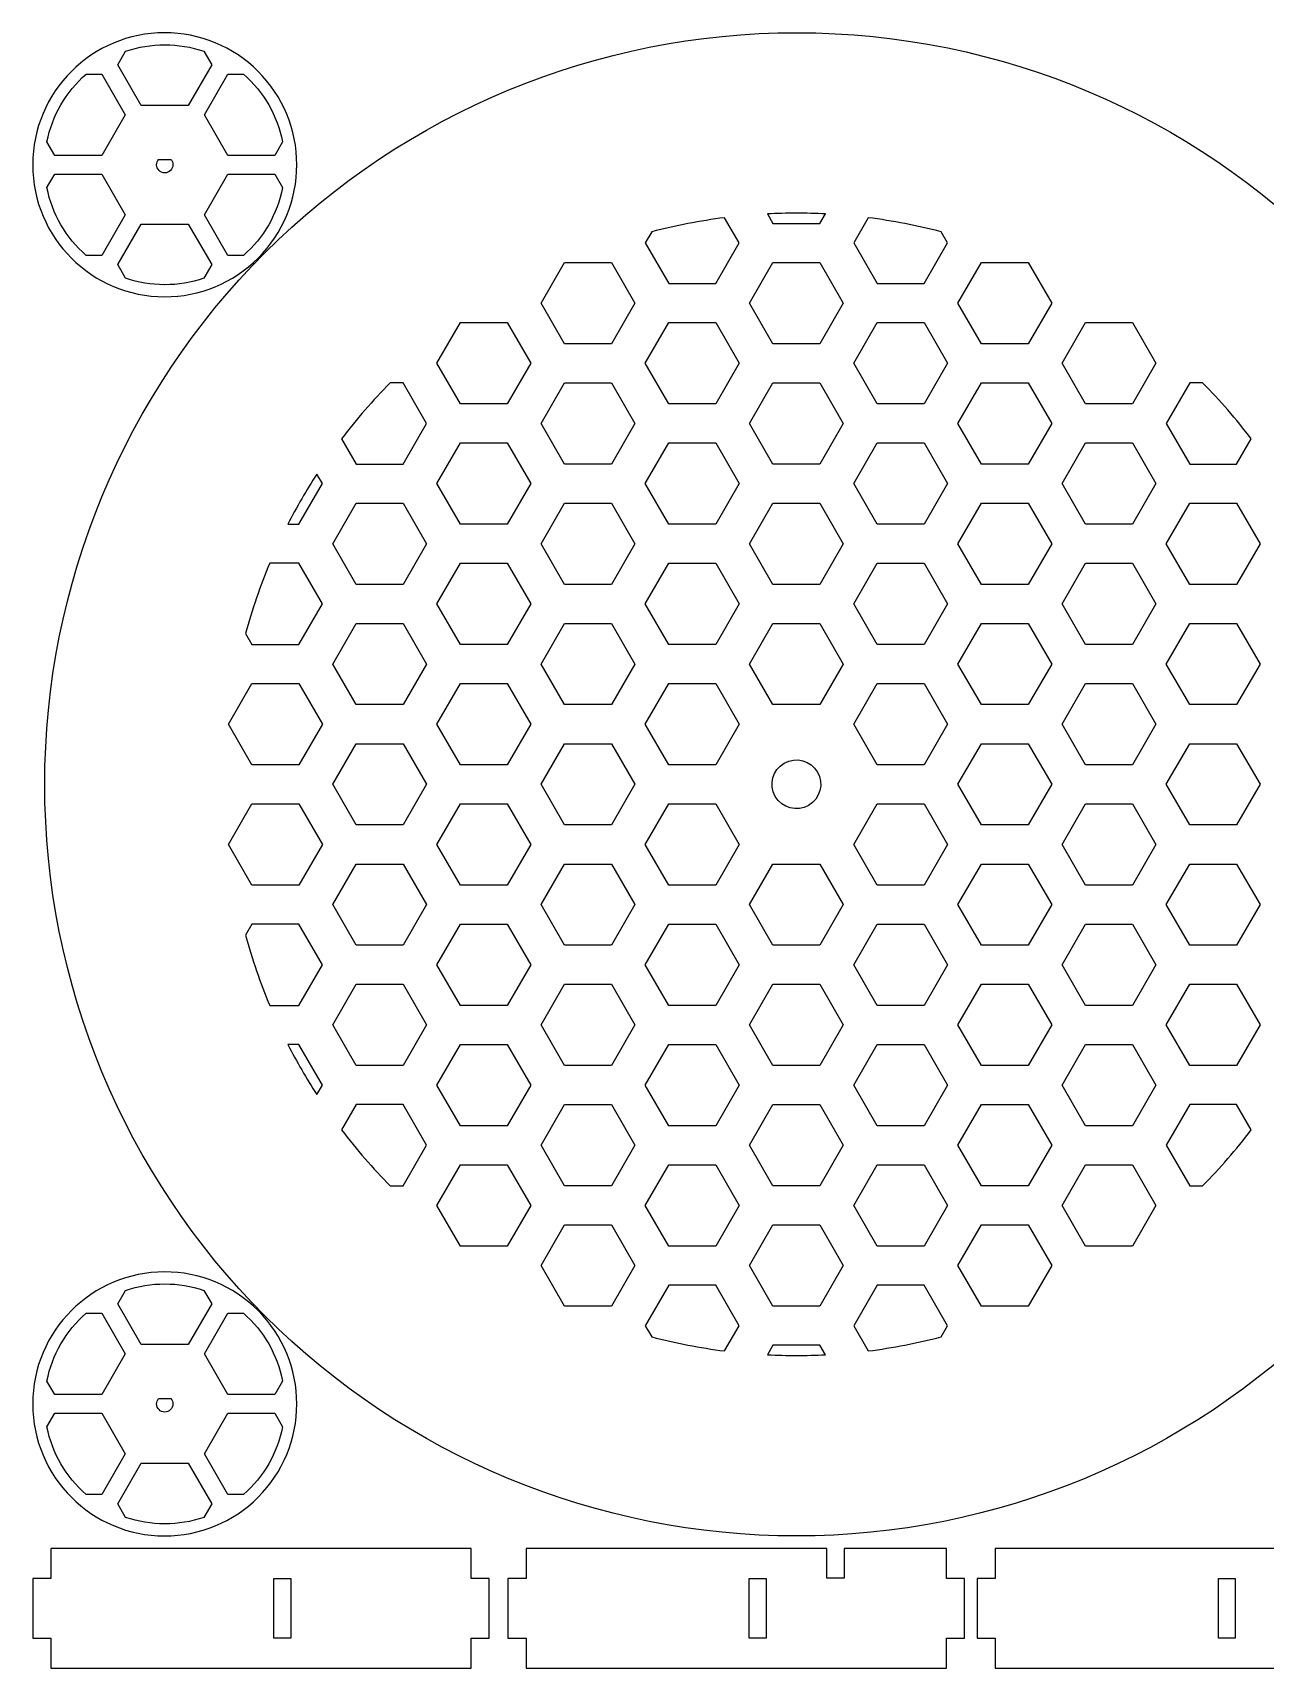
# Model space of a CAD drawing. Extents: x 10 to 440, y 14 to 290.
# Drawn here: x 10 to 214.9, y 18 to 290 of the extents above; entities that cross this region are included whole.
import ezdxf

# ---------------------------------------------------------------- set-up
doc = ezdxf.new("R2010")
doc.units = 0
doc.layers.add('Layer_1', color=7, linetype='CONTINUOUS')

msp = doc.modelspace()

# ---------------------------------------------------------------- linework, layer by layer
at = {"layer": 'Layer_1', "color": 7}
for p, q in [((24.20043, 284.60986), (25.50009, 286.86142)), ((38.49981, 286.86142), (39.8, 284.60986)), ((18.916, 283.05956), (21.51532, 283.05956)), ((21.51532, 283.05956), (25.41534, 276.30494)), ((28.09993, 277.85524), (24.20043, 284.60986)), ((39.8, 284.60986), (35.89997, 277.85524)), ((38.58457, 276.30494), (42.48459, 283.05956)), ((42.48459, 283.05956), (45.08443, 283.05956)), ((35.89997, 277.85524), (28.09993, 277.85524)), ((25.41534, 276.30494), (21.51532, 269.55031)), ((42.48459, 269.55031), (38.58457, 276.30494)), ((13.71528, 269.55031), (12.41562, 271.80136)), ((21.51532, 269.55031), (13.71528, 269.55031)), ((50.284626, 269.55031), (42.48459, 269.55031)), ((51.584289, 271.80136), (50.284626, 269.55031)), ((30.98052, 268.8836), (33.01945, 268.8836)), ((32.00001, 266.65), (32.00001, 266.65)), ((53.949993, 268.00006), (53.949993, 268.00006)), ((12.41562, 264.19768), (13.7158, 266.44921)), ((13.7158, 266.44921), (21.51584, 266.44921)), ((21.51584, 266.44921), (25.41534, 259.69405)), ((38.58508, 259.69564), (42.4851, 266.45024)), ((42.4851, 266.45024), (50.284626, 266.45024)), ((50.284626, 266.45024), (51.584289, 264.19922)), ((25.41534, 259.69405), (21.51532, 252.93942)), ((42.4851, 252.94048), (38.58508, 259.69564)), ((127.479452, 254.999878), (125.056848, 259.195487)), ((132.186125, 259.827489), (133.099784, 258.245156)), ((136.999796, 259.949962), (136.999796, 259.949962)), ((140.899807, 258.245156), (141.813466, 259.827489)), ((148.942743, 259.196003), (146.520139, 254.999878)), ((148.942743, 259.196003), (148.942743, 259.196003)), ((24.20095, 251.39018), (28.10045, 258.14481)), ((28.10045, 258.14481), (35.90049, 258.14481)), ((35.90049, 258.14481), (39.80051, 251.39018)), ((112.949594, 256.853511), (111.879355, 254.999878)), ((133.099784, 258.245156), (140.899807, 258.245156)), ((162.120237, 254.999878), (161.049997, 256.853511)), ((21.51532, 252.93942), (18.91652, 252.93995)), ((45.08494, 252.94048), (42.4851, 252.94048)), ((111.879355, 254.999878), (115.779392, 248.244735)), ((123.579415, 248.244735), (127.479452, 254.999878)), ((146.520139, 254.999878), (150.420177, 248.24525)), ((158.220199, 248.24525), (162.120237, 254.999878)), ((25.50061, 249.13866), (24.20095, 251.39018)), ((39.80051, 251.39018), (38.50085, 249.13916)), ((94.558993, 244.99972), (98.458964, 251.754571)), ((98.458964, 251.754571), (106.258823, 251.75462)), ((106.258823, 251.75462), (110.158705, 244.999825)), ((129.200013, 244.99971), (133.099984, 251.754561)), ((133.099984, 251.754561), (140.899843, 251.75461)), ((140.899843, 251.75461), (144.799725, 244.999815)), ((163.840817, 245.000084), (167.740757, 251.75499)), ((167.740757, 251.75499), (175.540647, 251.754984)), ((175.540647, 251.754984), (179.440592, 245.000082)), ((31.96016, 248.04982), (31.96016, 248.04982)), ((115.779392, 248.244735), (123.579415, 248.244735)), ((150.420177, 248.24525), (158.220199, 248.24525)), ((98.458875, 238.244925), (94.558993, 244.99972)), ((110.158705, 244.999825), (106.258729, 238.244983)), ((133.099895, 238.244915), (129.200013, 244.99971)), ((144.799725, 244.999815), (140.899749, 238.244973)), ((167.740762, 238.245182), (163.840817, 245.000084)), ((179.440592, 245.000082), (175.540647, 238.245184)), ((77.238493, 234.99972), (81.138464, 241.754571)), ((81.138464, 241.754571), (88.938323, 241.75462)), ((88.938323, 241.75462), (92.838205, 234.999825)), ((111.879483, 234.9997), (115.779454, 241.754551)), ((115.779454, 241.754551), (123.579313, 241.7546)), ((123.579313, 241.7546), (127.479195, 234.999805)), ((146.520309, 235.000084), (150.420249, 241.75499)), ((150.420249, 241.75499), (158.220139, 241.754984)), ((158.220139, 241.754984), (162.120084, 235.000082)), ((181.161316, 235.000088), (185.061256, 241.754994)), ((185.061256, 241.754994), (192.861146, 241.754988)), ((192.861146, 241.754988), (196.761091, 235.000085)), ((106.258729, 238.244983), (98.458875, 238.244925)), ((140.899749, 238.244973), (133.099895, 238.244915)), ((175.540647, 238.245184), (167.740762, 238.245182)), ((81.138375, 228.244925), (77.238493, 234.99972)), ((92.838205, 234.999825), (88.938229, 228.244983)), ((115.779365, 228.244905), (111.879483, 234.9997)), ((127.479195, 234.999805), (123.579219, 228.244963)), ((150.420254, 228.245182), (146.520309, 235.000084)), ((162.120084, 235.000082), (158.220139, 228.245184)), ((185.061261, 228.245185), (181.161316, 235.000088)), ((196.761091, 235.000085), (192.861146, 228.245188)), ((71.617741, 231.754785), (69.47782, 231.754785)), ((75.517763, 224.999634), (71.617741, 231.754785)), ((94.558993, 224.99972), (98.458964, 231.754571)), ((98.458964, 231.754571), (106.258823, 231.75462)), ((106.258823, 231.75462), (110.158705, 224.999825)), ((129.200013, 224.99971), (133.099984, 231.754561)), ((133.099984, 231.754561), (140.899843, 231.75461)), ((140.899843, 231.75461), (144.799725, 224.999815)), ((163.840808, 225.000088), (167.740748, 231.754994)), ((167.740748, 231.754994), (175.540638, 231.754988)), ((175.540638, 231.754988), (179.440583, 225.000085)), ((202.381855, 231.754785), (198.481844, 225.000163)), ((204.522282, 231.754785), (202.381855, 231.754785)), ((88.938229, 228.244983), (81.138375, 228.244925)), ((123.579219, 228.244963), (115.779365, 228.244905)), ((158.220139, 228.245184), (150.420254, 228.245182)), ((192.861146, 228.245188), (185.061261, 228.245185)), ((71.617741, 218.245007), (75.517763, 224.999634)), ((98.458875, 218.244925), (94.558993, 224.99972)), ((110.158705, 224.999825), (106.258729, 218.244983)), ((133.099895, 218.244915), (129.200013, 224.99971)), ((144.799725, 224.999815), (140.899749, 218.244973)), ((167.740753, 218.245185), (163.840808, 225.000088)), ((179.440583, 225.000085), (175.540638, 218.245188)), ((198.481844, 225.000163), (202.381855, 218.245007)), ((61.395628, 222.440637), (63.8177, 218.245007)), ((77.238493, 214.99972), (81.138464, 221.754571)), ((81.138464, 221.754571), (88.938323, 221.75462)), ((88.938323, 221.75462), (92.838205, 214.999825)), ((111.879483, 214.9997), (115.779454, 221.754551)), ((115.779454, 221.754551), (123.579313, 221.7546)), ((123.579313, 221.7546), (127.479195, 214.999805)), ((146.5203, 215.000088), (150.42024, 221.754994)), ((150.42024, 221.754994), (158.22013, 221.754988)), ((158.22013, 221.754988), (162.120075, 215.000085)), ((181.161315, 215.000086), (185.061255, 221.754992)), ((185.061255, 221.754992), (192.861145, 221.754986)), ((192.861145, 221.754986), (196.76109, 215.000083)), ((210.181904, 218.245007), (212.60398, 222.441139)), ((63.8177, 218.245007), (71.617741, 218.245007)), ((106.258729, 218.244983), (98.458875, 218.244925)), ((140.899749, 218.244973), (133.099895, 218.244915)), ((175.540638, 218.245188), (167.740753, 218.245185)), ((202.381855, 218.245007), (210.181904, 218.245007)), ((54.297352, 208.245106), (58.197374, 214.999733)), ((58.197374, 214.999733), (57.283733, 216.582577)), ((81.138375, 208.244925), (77.238493, 214.99972)), ((92.838205, 214.999825), (88.938229, 208.244983)), ((115.779365, 208.244905), (111.879483, 214.9997)), ((127.479195, 214.999805), (123.579219, 208.244963)), ((150.420245, 208.245185), (146.5203, 215.000088)), ((162.120075, 215.000085), (158.22013, 208.245188)), ((185.06126, 208.245183), (181.161315, 215.000086)), ((196.76109, 215.000083), (192.861145, 208.245186)), ((59.917963, 204.99971), (63.817934, 211.754561)), ((63.817934, 211.754561), (71.617793, 211.75461)), ((71.617793, 211.75461), (75.517675, 204.999815)), ((94.558993, 204.99972), (98.458964, 211.754571)), ((98.458964, 211.754571), (106.258823, 211.75462)), ((106.258823, 211.75462), (110.158705, 204.999825)), ((129.200013, 204.99971), (133.099984, 211.754561)), ((133.099984, 211.754561), (140.899843, 211.75461)), ((140.899843, 211.75461), (144.799725, 204.999815)), ((163.840807, 205.000086), (167.740747, 211.754992)), ((167.740747, 211.754992), (175.540637, 211.754986)), ((175.540637, 211.754986), (179.440582, 205.000083)), ((198.481837, 205.000201), (202.381786, 211.755112)), ((202.381786, 211.755112), (210.181676, 211.755106)), ((210.181676, 211.755106), (214.081621, 205.000203)), ((52.470073, 208.245106), (54.297352, 208.245106)), ((88.938229, 208.244983), (81.138375, 208.244925)), ((123.579219, 208.244963), (115.779365, 208.244905)), ((158.22013, 208.245188), (150.420245, 208.245185)), ((192.861145, 208.245186), (185.06126, 208.245183)), ((63.817845, 198.244915), (59.917963, 204.99971)), ((75.517675, 204.999815), (71.617699, 198.244973)), ((98.458875, 198.244925), (94.558993, 204.99972)), ((110.158705, 204.999825), (106.258729, 198.244983)), ((133.099895, 198.244915), (129.200013, 204.99971)), ((144.799725, 204.999815), (140.899749, 198.244973)), ((167.740752, 198.245183), (163.840807, 205.000086)), ((179.440582, 205.000083), (175.540637, 198.245186)), ((202.381782, 198.245298), (198.481837, 205.000201)), ((214.081621, 205.000203), (210.181676, 198.245306)), ((54.297352, 201.754559), (49.452685, 201.754559)), ((58.197374, 194.999932), (54.297352, 201.754559)), ((77.238493, 194.99972), (81.138464, 201.754571)), ((81.138464, 201.754571), (88.938323, 201.75462)), ((88.938323, 201.75462), (92.838205, 194.999825)), ((111.879483, 194.9997), (115.779454, 201.754551)), ((115.779454, 201.754551), (123.579313, 201.7546)), ((123.579313, 201.7546), (127.479195, 194.999805)), ((146.520299, 195.000086), (150.420239, 201.754992)), ((150.420239, 201.754992), (158.220129, 201.754986)), ((158.220129, 201.754986), (162.120074, 195.000083)), ((181.161321, 195.000196), (185.061261, 201.755102)), ((185.061261, 201.755102), (192.861151, 201.755096)), ((192.861151, 201.755096), (196.761096, 195.000193)), ((71.617699, 198.244973), (63.817845, 198.244915)), ((106.258729, 198.244983), (98.458875, 198.244925)), ((140.899749, 198.244973), (133.099895, 198.244915)), ((175.540637, 198.245186), (167.740752, 198.245183)), ((210.181676, 198.245306), (202.381782, 198.245298)), ((54.297352, 188.244776), (58.197374, 194.999932)), ((81.138375, 188.244925), (77.238493, 194.99972)), ((92.838205, 194.999825), (88.938229, 188.244983)), ((115.779365, 188.244905), (111.879483, 194.9997)), ((127.479195, 194.999805), (123.579219, 188.244963)), ((150.420244, 188.245183), (146.520299, 195.000086)), ((162.120074, 195.000083), (158.220129, 188.245186)), ((185.061266, 188.245293), (181.161321, 195.000196)), ((196.761096, 195.000193), (192.861151, 188.245296)), ((59.917963, 184.99971), (63.817934, 191.754561)), ((63.817934, 191.754561), (71.617793, 191.75461)), ((71.617793, 191.75461), (75.517675, 184.999815)), ((94.558993, 184.99972), (98.458964, 191.754571)), ((98.458964, 191.754571), (106.258823, 191.75462)), ((106.258823, 191.75462), (110.158705, 184.999825)), ((129.200013, 184.99971), (133.099984, 191.754561)), ((133.099984, 191.754561), (140.899843, 191.75461)), ((140.899843, 191.75461), (144.799725, 184.999815)), ((163.840812, 185.000196), (167.740752, 191.755102)), ((167.740752, 191.755102), (175.540642, 191.755096)), ((175.540642, 191.755096), (179.440587, 185.000193)), ((198.481835, 185.000096), (202.381783, 191.755007)), ((202.381783, 191.755007), (210.181673, 191.755001)), ((210.181673, 191.755001), (214.081618, 185.000099)), ((45.427092, 190.097891), (46.497311, 188.244776)), ((46.497311, 188.244776), (54.297352, 188.244776)), ((88.938229, 188.244983), (81.138375, 188.244925)), ((123.579219, 188.244963), (115.779365, 188.244905)), ((158.220129, 188.245186), (150.420244, 188.245183)), ((192.861151, 188.245296), (185.061266, 188.245293)), ((63.817845, 178.244915), (59.917963, 184.99971)), ((75.517675, 184.999815), (71.617699, 178.244973)), ((98.458875, 178.244925), (94.558993, 184.99972)), ((110.158705, 184.999825), (106.258729, 178.244983)), ((133.099895, 178.244915), (129.200013, 184.99971)), ((144.799725, 184.999815), (140.899749, 178.244973)), ((167.740757, 178.245293), (163.840812, 185.000196)), ((179.440587, 185.000193), (175.540642, 178.245296)), ((202.38178, 178.245194), (198.481835, 185.000096)), ((214.081618, 185.000099), (210.181673, 178.245201)), ((42.597473, 174.9997), (46.497444, 181.754551)), ((46.497444, 181.754551), (54.297303, 181.7546)), ((54.297303, 181.7546), (58.197185, 174.999805)), ((77.238493, 174.99972), (81.138464, 181.754571)), ((81.138464, 181.754571), (88.938323, 181.75462)), ((88.938323, 181.75462), (92.838205, 174.999825)), ((111.879483, 174.9997), (115.779454, 181.754551)), ((115.779454, 181.754551), (123.579313, 181.7546)), ((123.579313, 181.7546), (127.479195, 174.999805)), ((146.520304, 175.000196), (150.420244, 181.755102)), ((150.420244, 181.755102), (158.220134, 181.755096)), ((158.220134, 181.755096), (162.120079, 175.000193)), ((181.161318, 175.000091), (185.061258, 181.754997)), ((185.061258, 181.754997), (192.861148, 181.754991)), ((192.861148, 181.754991), (196.761093, 175.000089)), ((71.617699, 178.244973), (63.817845, 178.244915)), ((106.258729, 178.244983), (98.458875, 178.244925)), ((140.899749, 178.244973), (133.099895, 178.244915)), ((175.540642, 178.245296), (167.740757, 178.245293)), ((210.181673, 178.245201), (202.38178, 178.245194)), ((46.497355, 168.244905), (42.597473, 174.9997)), ((58.197185, 174.999805), (54.297209, 168.244963)), ((81.138375, 168.244925), (77.238493, 174.99972)), ((92.838205, 174.999825), (88.938229, 168.244983)), ((115.779365, 168.244905), (111.879483, 174.9997)), ((127.479195, 174.999805), (123.579219, 168.244963)), ((150.420249, 168.245293), (146.520304, 175.000196)), ((162.120079, 175.000193), (158.220134, 168.245296)), ((185.061263, 168.245189), (181.161318, 175.000091)), ((196.761093, 175.000089), (192.861148, 168.245191)), ((59.917963, 164.99972), (63.817934, 171.754571)), ((63.817934, 171.754571), (71.617793, 171.75462)), ((71.617793, 171.75462), (75.517675, 164.999825)), ((94.558993, 164.99973), (98.458964, 171.754581)), ((98.458964, 171.754581), (106.258823, 171.75463)), ((106.258823, 171.75463), (110.158705, 164.999835)), ((163.84081, 165.000091), (167.74075, 171.754997)), ((167.74075, 171.754997), (175.54064, 171.754991)), ((175.54064, 171.754991), (179.440585, 165.000089)), ((198.481842, 165.00009), (202.381791, 171.755001)), ((202.381791, 171.755001), (210.181681, 171.754995)), ((210.181681, 171.754995), (214.081626, 165.000092)), ((54.297209, 168.244963), (46.497355, 168.244905)), ((88.938229, 168.244983), (81.138375, 168.244925)), ((123.579219, 168.244963), (115.779365, 168.244905)), ((158.220134, 168.245296), (150.420249, 168.245293)), ((192.861148, 168.245191), (185.061263, 168.245189)), ((63.817845, 158.244925), (59.917963, 164.99972)), ((75.517675, 164.999825), (71.617699, 158.244983)), ((98.458875, 158.244935), (94.558993, 164.99973)), ((110.158705, 164.999835), (106.258729, 158.244993)), ((167.740755, 158.245189), (163.84081, 165.000091)), ((179.440585, 165.000089), (175.54064, 158.245191)), ((202.381787, 158.245187), (198.481842, 165.00009)), ((214.081626, 165.000092), (210.181681, 158.245195)), ((42.597473, 154.99971), (46.497444, 161.754561)), ((46.497444, 161.754561), (54.297303, 161.75461)), ((54.297303, 161.75461), (58.197185, 154.999815)), ((77.238493, 154.99973), (81.138464, 161.754581)), ((81.138464, 161.754581), (88.938323, 161.75463)), ((88.938323, 161.75463), (92.838205, 154.999835)), ((111.879503, 154.999836), (115.779474, 161.754687)), ((115.779474, 161.754687), (123.579333, 161.754736)), ((123.579333, 161.754736), (127.479215, 154.999942)), ((139.01988, 161.497154), (139.01988, 161.497154)), ((146.520302, 155.000091), (150.420242, 161.754997)), ((150.420242, 161.754997), (158.220132, 161.754991)), ((158.220132, 161.754991), (162.120077, 155.000089)), ((181.161326, 155.000085), (185.061266, 161.754991)), ((185.061266, 161.754991), (192.861156, 161.754985)), ((192.861156, 161.754985), (196.761101, 155.000082)), ((71.617699, 158.244983), (63.817845, 158.244925)), ((106.258729, 158.244993), (98.458875, 158.244935)), ((175.54064, 158.245191), (167.740755, 158.245189)), ((210.181681, 158.245195), (202.381787, 158.245187)), ((46.497355, 148.244915), (42.597473, 154.99971)), ((58.197185, 154.999815), (54.297209, 148.244973)), ((81.138375, 148.244935), (77.238493, 154.99973)), ((92.838205, 154.999835), (88.938229, 148.244993)), ((115.779385, 148.245042), (111.879503, 154.999836)), ((127.479215, 154.999942), (123.579239, 148.245099)), ((150.420247, 148.245189), (146.520302, 155.000091)), ((162.120077, 155.000089), (158.220132, 148.245191)), ((185.061271, 148.245182), (181.161326, 155.000085)), ((196.761101, 155.000082), (192.861156, 148.245185)), ((59.917963, 144.999717), (63.817934, 151.754568)), ((63.817934, 151.754568), (71.617793, 151.754617)), ((71.617793, 151.754617), (75.517675, 144.999822)), ((94.559003, 144.999832), (98.458974, 151.754683)), ((98.458974, 151.754683), (106.258833, 151.754732)), ((106.258833, 151.754732), (110.158715, 144.999938)), ((129.200013, 144.999724), (133.099984, 151.754575)), ((133.099984, 151.754575), (140.899843, 151.754624)), ((140.899843, 151.754624), (144.799725, 144.99983)), ((163.840818, 145.000085), (167.740758, 151.754991)), ((167.740758, 151.754991), (175.540648, 151.754985)), ((175.540648, 151.754985), (179.440593, 145.000082)), ((198.481841, 145.000088), (202.38179, 151.754999)), ((202.38179, 151.754999), (210.18168, 151.754993)), ((210.18168, 151.754993), (214.081625, 145.00009)), ((54.297209, 148.244973), (46.497355, 148.244915)), ((88.938229, 148.244993), (81.138375, 148.244935)), ((123.579239, 148.245099), (115.779385, 148.245042)), ((158.220132, 148.245191), (150.420247, 148.245189)), ((192.861156, 148.245185), (185.061271, 148.245182)), ((63.817845, 138.244922), (59.917963, 144.999717)), ((75.517675, 144.999822), (71.617699, 138.24498)), ((98.458885, 138.245038), (94.559003, 144.999832)), ((110.158715, 144.999938), (106.258739, 138.245095)), ((133.099895, 138.24493), (129.200013, 144.999724)), ((144.799725, 144.99983), (140.899749, 138.244987)), ((167.740763, 138.245182), (163.840818, 145.000085)), ((179.440593, 145.000082), (175.540648, 138.245185)), ((202.381786, 138.245185), (198.481841, 145.000088)), ((214.081625, 145.00009), (210.18168, 138.245193)), ((46.497311, 141.754601), (45.427092, 139.901486)), ((54.297352, 141.754601), (46.497311, 141.754601)), ((58.197374, 134.999974), (54.297352, 141.754601)), ((77.238493, 134.999832), (81.138464, 141.754683)), ((81.138464, 141.754683), (88.938323, 141.754732)), ((88.938323, 141.754732), (92.838205, 134.999938)), ((111.879503, 134.999727), (115.779474, 141.754578)), ((115.779474, 141.754578), (123.579333, 141.754627)), ((123.579333, 141.754627), (127.479215, 134.999833)), ((146.520309, 135.000085), (150.420249, 141.754991)), ((150.420249, 141.754991), (158.220139, 141.754985)), ((158.220139, 141.754985), (162.120084, 135.000082)), ((181.161325, 135.000083), (185.061265, 141.754989)), ((185.061265, 141.754989), (192.861155, 141.754983)), ((192.861155, 141.754983), (196.7611, 135.00008)), ((71.617699, 138.24498), (63.817845, 138.244922)), ((106.258739, 138.245095), (98.458885, 138.245038)), ((140.899749, 138.244987), (133.099895, 138.24493)), ((175.540648, 138.245185), (167.740763, 138.245182)), ((210.18168, 138.245193), (202.381786, 138.245185)), ((54.297352, 128.244817), (58.197374, 134.999974)), ((81.138375, 128.245038), (77.238493, 134.999832)), ((92.838205, 134.999938), (88.938229, 128.245095)), ((115.779385, 128.244933), (111.879503, 134.999727)), ((127.479215, 134.999833), (123.579239, 128.24499)), ((150.420254, 128.245182), (146.520309, 135.000085)), ((162.120084, 135.000082), (158.220139, 128.245185)), ((185.06127, 128.24518), (181.161325, 135.000083)), ((196.7611, 135.00008), (192.861155, 128.245183)), ((59.917983, 124.999832), (63.817954, 131.754683)), ((63.817954, 131.754683), (71.617813, 131.754732)), ((71.617813, 131.754732), (75.517695, 124.999938)), ((94.558993, 124.999727), (98.458964, 131.754578)), ((98.458964, 131.754578), (106.258823, 131.754627)), ((106.258823, 131.754627), (110.158705, 124.999833)), ((129.200013, 124.999711), (133.099984, 131.754562)), ((133.099984, 131.754562), (140.899843, 131.754611)), ((140.899843, 131.754611), (144.799725, 124.999816)), ((163.840817, 125.000083), (167.740757, 131.754989)), ((167.740757, 131.754989), (175.540647, 131.754983)), ((175.540647, 131.754983), (179.440592, 125.00008)), ((198.481845, 125.000095), (202.381794, 131.755006)), ((202.381794, 131.755006), (210.181684, 131.755)), ((210.181684, 131.755), (214.081629, 125.000097)), ((49.452685, 128.244817), (54.297352, 128.244817)), ((88.938229, 128.245095), (81.138375, 128.245038)), ((123.579239, 128.24499), (115.779385, 128.244933)), ((158.220139, 128.245185), (150.420254, 128.245182)), ((192.861155, 128.245183), (185.06127, 128.24518)), ((63.817865, 118.245038), (59.917983, 124.999832)), ((75.517695, 124.999938), (71.617719, 118.245095)), ((98.458875, 118.244933), (94.558993, 124.999727)), ((110.158705, 124.999833), (106.258729, 118.24499)), ((133.099895, 118.244916), (129.200013, 124.999711)), ((144.799725, 124.999816), (140.899749, 118.244974)), ((167.740762, 118.24518), (163.840817, 125.000083)), ((179.440592, 125.00008), (175.540647, 118.245183)), ((202.38179, 118.245192), (198.481845, 125.000095)), ((214.081629, 125.000097), (210.181684, 118.2452)), ((54.297352, 121.754773), (52.470073, 121.754773)), ((58.197374, 115.000146), (54.297352, 121.754773)), ((77.238493, 114.999727), (81.138464, 121.754578)), ((81.138464, 121.754578), (88.938323, 121.754627)), ((88.938323, 121.754627), (92.838205, 114.999833)), ((111.879483, 114.999701), (115.779454, 121.754552)), ((115.779454, 121.754552), (123.579313, 121.754601)), ((123.579313, 121.754601), (127.479195, 114.999806)), ((146.520308, 115.000083), (150.420248, 121.754989)), ((150.420248, 121.754989), (158.220138, 121.754983)), ((158.220138, 121.754983), (162.120083, 115.00008)), ((181.161329, 115.00009), (185.061269, 121.754996)), ((185.061269, 121.754996), (192.861159, 121.75499)), ((192.861159, 121.75499), (196.761104, 115.000087)), ((71.617719, 118.245095), (63.817865, 118.245038)), ((106.258729, 118.24499), (98.458875, 118.244933)), ((140.899749, 118.244974), (133.099895, 118.244916)), ((175.540647, 118.245183), (167.740762, 118.24518)), ((210.181684, 118.2452), (202.38179, 118.245192)), ((57.283733, 113.417303), (58.197374, 115.000146)), ((81.138375, 108.244933), (77.238493, 114.999727)), ((92.838205, 114.999833), (88.938229, 108.24499)), ((115.779365, 108.244906), (111.879483, 114.999701)), ((127.479195, 114.999806), (123.579219, 108.244964)), ((150.420253, 108.24518), (146.520308, 115.000083)), ((162.120083, 115.00008), (158.220138, 108.245183)), ((185.061274, 108.245187), (181.161329, 115.00009)), ((196.761104, 115.000087), (192.861159, 108.24519)), ((63.8177, 111.754873), (61.395628, 107.559772)), ((71.617741, 111.754873), (63.8177, 111.754873)), ((75.517763, 105.000246), (71.617741, 111.754873)), ((94.558993, 104.999721), (98.458964, 111.754572)), ((98.458964, 111.754572), (106.258823, 111.754621)), ((106.258823, 111.754621), (110.158705, 104.999826)), ((129.200013, 104.999713), (133.099984, 111.754564)), ((133.099984, 111.754564), (140.899843, 111.754613)), ((140.899843, 111.754613), (144.799725, 104.999818)), ((163.840821, 105.00009), (167.740761, 111.754996)), ((167.740761, 111.754996), (175.540651, 111.75499)), ((175.540651, 111.75499), (179.440596, 105.000087)), ((202.381855, 111.754873), (198.481844, 105.000246)), ((210.181904, 111.754873), (202.381855, 111.754873)), ((212.604482, 107.55874), (210.181904, 111.754873)), ((88.938229, 108.24499), (81.138375, 108.244933)), ((123.579219, 108.244964), (115.779365, 108.244906)), ((158.220138, 108.245183), (150.420253, 108.24518)), ((192.861159, 108.24519), (185.061274, 108.245187)), ((71.617741, 98.245618), (75.517763, 105.000246)), ((98.458875, 98.244926), (94.558993, 104.999721)), ((110.158705, 104.999826), (106.258729, 98.244984)), ((133.099895, 98.244918), (129.200013, 104.999713)), ((144.799725, 104.999818), (140.899749, 98.244976)), ((167.740766, 98.245187), (163.840821, 105.00009)), ((179.440596, 105.000087), (175.540651, 98.24519)), ((198.481844, 105.000246), (202.381855, 98.245116)), ((77.238493, 94.999721), (81.138464, 101.754572)), ((81.138464, 101.754572), (88.938323, 101.754621)), ((88.938323, 101.754621), (92.838205, 94.999826)), ((111.879483, 94.999703), (115.779454, 101.754554)), ((115.779454, 101.754554), (123.579313, 101.754603)), ((123.579313, 101.754603), (127.479195, 94.999808)), ((146.520313, 95.00009), (150.420253, 101.754996)), ((150.420253, 101.754996), (158.220143, 101.75499)), ((158.220143, 101.75499), (162.120088, 95.000087)), ((181.161319, 95.000093), (185.061259, 101.754999)), ((185.061259, 101.754999), (192.861149, 101.754993)), ((192.861149, 101.754993), (196.761094, 95.000091)), ((69.47782, 98.245618), (71.617741, 98.245618)), ((106.258729, 98.244984), (98.458875, 98.244926)), ((140.899749, 98.244976), (133.099895, 98.244918)), ((175.540651, 98.24519), (167.740766, 98.245187)), ((202.381855, 98.245116), (204.522282, 98.245116)), ((81.138375, 88.244926), (77.238493, 94.999721)), ((92.838205, 94.999826), (88.938229, 88.244984)), ((115.779365, 88.244908), (111.879483, 94.999703)), ((127.479195, 94.999808), (123.579219, 88.244966)), ((150.420258, 88.245187), (146.520313, 95.00009)), ((162.120088, 95.000087), (158.220143, 88.24519)), ((185.061264, 88.245191), (181.161319, 95.000093)), ((196.761094, 95.000091), (192.861149, 88.245193)), ((94.558993, 84.999723), (98.458964, 91.754574)), ((98.458964, 91.754574), (106.258823, 91.754623)), ((106.258823, 91.754623), (110.158705, 84.999828)), ((129.200013, 84.999715), (133.099984, 91.754566)), ((133.099984, 91.754566), (140.899843, 91.754615)), ((140.899843, 91.754615), (144.799725, 84.99982)), ((163.840811, 85.000093), (167.740751, 91.754999)), ((167.740751, 91.754999), (175.540641, 91.754993)), ((175.540641, 91.754993), (179.440586, 85.000091)), ((88.938229, 88.244984), (81.138375, 88.244926)), ((123.579219, 88.244966), (115.779365, 88.244908)), ((158.220143, 88.24519), (150.420258, 88.245187)), ((192.861149, 88.245193), (185.061264, 88.245191)), ((98.458875, 78.244928), (94.558993, 84.999723)), ((110.158705, 84.999828), (106.258729, 78.244986)), ((133.099895, 78.24492), (129.200013, 84.999715)), ((144.799725, 84.99982), (140.899749, 78.244978)), ((167.740756, 78.245191), (163.840811, 85.000093)), ((179.440586, 85.000091), (175.540641, 78.245193)), ((115.779392, 81.754642), (111.879355, 74.999486)), ((123.579415, 81.754642), (115.779392, 81.754642)), ((127.479452, 75.000015), (123.579415, 81.754642)), ((150.420177, 81.755145), (146.520139, 75.000015)), ((158.220199, 81.755145), (150.420177, 81.755145)), ((162.120237, 75.000015), (158.220199, 81.755145)), ((24.20043, 78.60986), (25.50009, 80.86142)), ((38.49981, 80.86142), (39.8, 78.60986)), ((18.916, 77.05956), (21.51532, 77.05956)), ((21.51532, 77.05956), (25.41534, 70.30494)), ((28.09993, 71.85524), (24.20043, 78.60986)), ((39.8, 78.60986), (35.89997, 71.85524)), ((38.58457, 70.30494), (42.48459, 77.05956)), ((42.48459, 77.05956), (45.08443, 77.05956)), ((106.258729, 78.244986), (98.458875, 78.244928)), ((140.899749, 78.244978), (133.099895, 78.24492)), ((175.540641, 78.245193), (167.740756, 78.245191)), ((111.879355, 74.999486), (112.949065, 73.146371)), ((125.057377, 70.804411), (127.479452, 75.000015)), ((146.520139, 75.000015), (148.942743, 70.804411)), ((161.049997, 73.146371), (162.120237, 75.000015)), ((35.89997, 71.85524), (28.09993, 71.85524)), ((133.099784, 71.754742), (132.186125, 70.172401)), ((140.899807, 71.754742), (133.099784, 71.754742)), ((141.813466, 70.172401), (140.899807, 71.754742)), ((25.41534, 70.30494), (21.51532, 63.55031)), ((42.48459, 63.55031), (38.58457, 70.30494)), ((13.71528, 63.55031), (12.41562, 65.80136)), ((51.584289, 65.80136), (50.284626, 63.55031)), ((21.51532, 63.55031), (13.71528, 63.55031)), ((30.98052, 62.8836), (33.01945, 62.8836)), ((50.284626, 63.55031), (42.48459, 63.55031)), ((12.41562, 58.19768), (13.7158, 60.44921)), ((13.7158, 60.44921), (21.51584, 60.44921)), ((21.51584, 60.44921), (25.41534, 53.69405)), ((32.00001, 60.65), (32.00001, 60.65)), ((38.58508, 53.69564), (42.4851, 60.45024)), ((42.4851, 60.45024), (50.284626, 60.45024)), ((50.284626, 60.45024), (51.584289, 58.19922)), ((53.949993, 62.00006), (53.949993, 62.00006)), ((25.41534, 53.69405), (21.51532, 46.93942)), ((24.20095, 45.39018), (28.10045, 52.14481)), ((28.10045, 52.14481), (35.90049, 52.14481)), ((35.90049, 52.14481), (39.80051, 45.39018)), ((42.4851, 46.94048), (38.58508, 53.69564)), ((21.51532, 46.93942), (18.91652, 46.93995)), ((45.08494, 46.94048), (42.4851, 46.94048)), ((25.50061, 43.13866), (24.20095, 45.39018)), ((39.80051, 45.39018), (38.50085, 43.13916)), ((31.96016, 42.04982), (31.96016, 42.04982)), ((13.05034, 37.95), (13.05034, 32.94978)), ((82.94993, 37.95), (13.05034, 37.95)), ((82.94993, 32.94978), (82.94993, 37.95)), ((92.0503, 37.95015), (92.0503, 32.94992)), ((138.99989, 37.95015), (92.0503, 37.95015)), ((141.9501, 37.95015), (138.99989, 37.95015)), ((142.05035, 37.95015), (141.9501, 37.95015)), ((142.05035, 33.05017), (142.05035, 37.95015)), ((145.05017, 37.95015), (144.94991, 37.95015)), ((144.94991, 37.95015), (144.94991, 33.05017)), ((147.99986, 37.95015), (145.05017, 37.95015)), ((161.94991, 37.95015), (147.99986, 37.95015)), ((161.94991, 32.94992), (161.94991, 37.95015)), ((170.0503, 37.95016), (170.0503, 32.94993)), ((216.99989, 37.95016), (170.0503, 37.95016)), ((13.05034, 32.94978), (10.05, 32.94978)), ((10.05, 32.94978), (10.05, 23.05013)), ((50.14999, 32.95001), (52.94999, 32.95001)), ((50.14999, 23.05001), (50.14999, 32.95001)), ((52.94999, 32.95001), (52.94999, 23.05001)), ((85.95028, 32.94978), (82.94993, 32.94978)), ((85.95028, 23.05013), (85.95028, 32.94978)), ((92.0503, 32.94992), (89.04997, 32.94992)), ((89.04997, 32.94992), (89.04997, 23.05027)), ((129.15009, 32.95001), (131.95009, 32.95001)), ((129.15009, 23.05001), (129.15009, 32.95001)), ((131.95009, 32.95001), (131.95009, 23.05001)), ((144.94991, 33.05017), (142.05035, 33.05017)), ((164.95024, 32.94992), (161.94991, 32.94992)), ((164.95024, 23.05027), (164.95024, 32.94992)), ((170.0503, 32.94993), (167.04997, 32.94993)), ((167.04997, 32.94993), (167.04997, 23.05028)), ((207.15009, 32.95001), (209.95009, 32.95001)), ((207.15009, 23.05001), (207.15009, 32.95001)), ((209.95009, 32.95001), (209.95009, 23.05001)), ((10.05, 23.05013), (13.05034, 23.05013)), ((13.05034, 23.05013), (13.05034, 18.04992)), ((52.94999, 23.05001), (50.14999, 23.05001)), ((82.94993, 18.04992), (82.94993, 23.05013)), ((82.94993, 23.05013), (85.95028, 23.05013)), ((89.04997, 23.05027), (92.0503, 23.05027)), ((92.0503, 23.05027), (92.0503, 18.05007)), ((131.95009, 23.05001), (129.15009, 23.05001)), ((161.94991, 18.05007), (161.94991, 23.05027)), ((161.94991, 23.05027), (164.95024, 23.05027)), ((167.04997, 23.05028), (170.0503, 23.05028)), ((170.0503, 23.05028), (170.0503, 18.05008)), ((209.95009, 23.05001), (207.15009, 23.05001)), ((13.05034, 18.04992), (82.94993, 18.04992)), ((92.0503, 18.05007), (161.94991, 18.05007)), ((170.0503, 18.05008), (239.94991, 18.05008))]:
    msp.add_line(p, q, dxfattribs=at)
for points in [[(31.99999, 289.95006), (19.87734, 289.950059), (10.049991, 280.12271), (10.04999, 268.00006)], [(47.520986, 283.521055), (43.404561, 287.637478), (37.821492, 289.950061), (31.99999, 289.95006)], [(48.647008, 253.352992), (72.079678, 276.785663), (103.8612, 289.95), (137, 289.95)], [(137, 289.95), (206.007979, 289.95), (261.95, 234.007979), (261.95, 165)], [(25.50009, 286.86142), (27.591368, 287.582191), (29.787957, 287.950147), (31.99996, 287.95023)], [(31.99996, 287.95023), (34.211956, 287.950145), (36.408538, 287.582189), (38.49981, 286.86142)], [(12.41562, 271.80136), (13.26464, 276.174613), (15.552985, 280.137865), (18.916, 283.05956)], [(45.08443, 283.05956), (48.447252, 280.137787), (50.735409, 276.174543), (51.584289, 271.80136)], [(53.949993, 268.00006), (53.949993, 273.821562), (51.63741, 279.404631), (47.520986, 283.521055)], [(10.04999, 268.00006), (10.049991, 255.87741), (19.87734, 246.050061), (31.99999, 246.05006)], [(31.045402, 267.045187), (30.792224, 267.298232), (30.649993, 267.641438), (30.65, 267.9993)], [(30.65, 267.9993), (30.650047, 268.324228), (30.767409, 268.638226), (30.98052, 268.8836)], [(32.00001, 266.65), (31.641964, 266.649989), (31.29858, 266.792142), (31.045402, 267.045187)], [(32.954605, 267.045194), (32.701432, 266.79215), (32.358052, 266.649994), (32.00001, 266.65)], [(33.35, 267.9993), (33.350007, 267.641442), (33.207779, 267.298239), (32.954605, 267.045194)], [(33.01945, 268.8836), (33.232572, 268.63823), (33.349944, 268.324232), (33.35, 267.9993)], [(47.520986, 252.479065), (51.63741, 256.595489), (53.949993, 262.178558), (53.949993, 268.00006)], [(18.91652, 252.93995), (15.553403, 255.861446), (13.264877, 259.824528), (12.41562, 264.19768)], [(51.584289, 264.19922), (50.735658, 259.82591), (48.447677, 255.862469), (45.08494, 252.94048)], [(125.056848, 259.195487), (120.974613, 258.678003), (116.930334, 257.895695), (112.949594, 256.853511)], [(136.999796, 259.949962), (135.394462, 259.949837), (133.789389, 259.908999), (132.186125, 259.827489)], [(141.813466, 259.827489), (140.210203, 259.908999), (138.60513, 259.949837), (136.999796, 259.949962)], [(161.049997, 256.853511), (157.069269, 257.895869), (153.02499, 258.678349), (148.942743, 259.196003)], [(12.05, 165), (12.05, 198.1388), (25.214337, 229.920322), (48.647008, 253.352992)], [(31.99999, 246.05006), (37.821492, 246.050059), (43.404561, 248.362642), (47.520986, 252.479065)], [(31.96016, 248.04982), (29.76169, 248.054369), (27.57909, 248.422274), (25.50061, 249.13866)], [(31.99996, 248.04982), (31.986693, 248.049807), (31.973427, 248.049807), (31.96016, 248.04982)], [(38.50085, 249.13916), (36.409279, 248.418097), (34.212335, 248.04996), (31.99996, 248.04982)], [(69.47782, 231.754785), (66.584773, 228.828483), (63.885016, 225.717207), (61.395628, 222.440637)], [(212.60398, 222.441139), (210.114733, 225.717522), (207.415142, 228.828629), (204.522282, 231.754785)], [(57.283733, 216.582577), (55.539227, 213.886606), (53.93261, 211.103873), (52.470073, 208.245106)], [(49.452685, 201.754559), (47.859642, 197.960342), (46.514942, 194.066575), (45.427092, 190.097891)], [(134.96988, 168.511959), (136.906965, 169.630336), (139.383906, 168.966641), (140.502282, 167.029556)], [(133.487477, 162.979556), (132.3691, 164.916642), (133.032795, 167.393583), (134.96988, 168.511959)], [(140.502282, 167.029556), (141.620659, 165.092471), (140.956965, 162.61553), (139.01988, 161.497154)], [(48.647008, 76.647008), (25.214337, 100.079678), (12.05, 131.8612), (12.05, 165)], [(139.01988, 161.497154), (137.082794, 160.378777), (134.605853, 161.042471), (133.487477, 162.979556)], [(45.427092, 139.901486), (46.514942, 135.932801), (47.859642, 132.039035), (49.452685, 128.244817)], [(52.470073, 121.754773), (53.93261, 118.896007), (55.539227, 116.113274), (57.283733, 113.417303)], [(61.395628, 107.559772), (63.885016, 104.2832), (66.584773, 101.171922), (69.47782, 98.245618)], [(204.522282, 98.245116), (207.415314, 101.171249), (210.115073, 104.28235), (212.604482, 107.55874)], [(31.99999, 83.95006), (19.87734, 83.950059), (10.049991, 74.12271), (10.04999, 62.00006)], [(25.50009, 80.86142), (27.591368, 81.582191), (29.787957, 81.950147), (31.99996, 81.95023)], [(31.99996, 81.95023), (34.211956, 81.950145), (36.408538, 81.582189), (38.49981, 80.86142)], [(47.520986, 77.521055), (43.404561, 81.637478), (37.821492, 83.950061), (31.99999, 83.95006)], [(12.41562, 65.80136), (13.26464, 70.174613), (15.552985, 74.137865), (18.916, 77.05956)], [(45.08443, 77.05956), (48.447252, 74.137787), (50.735409, 70.174543), (51.584289, 65.80136)], [(53.949993, 62.00006), (53.949993, 67.821562), (51.63741, 73.404631), (47.520986, 77.521055)], [(137, 40.05), (103.8612, 40.05), (72.079678, 53.214337), (48.647008, 76.647008)], [(225.352992, 76.647008), (201.920322, 53.214337), (170.1388, 40.05), (137, 40.05)], [(112.949065, 73.146371), (116.930153, 72.104148), (120.974786, 71.321845), (125.057377, 70.804411)], [(148.942743, 70.804411), (153.024978, 71.32189), (157.069257, 72.104193), (161.049997, 73.146371)], [(132.186125, 70.172401), (133.789389, 70.09089), (135.394462, 70.050051), (136.999796, 70.049925)], [(136.999796, 70.049925), (138.60513, 70.050051), (140.210203, 70.09089), (141.813466, 70.172401)], [(30.65, 61.9993), (30.650047, 62.324228), (30.767409, 62.638226), (30.98052, 62.8836)], [(33.01945, 62.8836), (33.232572, 62.63823), (33.349944, 62.324232), (33.35, 61.9993)], [(10.04999, 62.00006), (10.049991, 49.87741), (19.87734, 40.050061), (31.99999, 40.05006)], [(31.045402, 61.045187), (30.792224, 61.298232), (30.649993, 61.641438), (30.65, 61.9993)], [(32.00001, 60.65), (31.641964, 60.649989), (31.29858, 60.792142), (31.045402, 61.045187)], [(32.954605, 61.045194), (32.701432, 60.79215), (32.358052, 60.649994), (32.00001, 60.65)], [(33.35, 61.9993), (33.350007, 61.641442), (33.207779, 61.298239), (32.954605, 61.045194)], [(47.520986, 46.479065), (51.63741, 50.595489), (53.949993, 56.178558), (53.949993, 62.00006)], [(18.91652, 46.93995), (15.553403, 49.861446), (13.264877, 53.824528), (12.41562, 58.19768)], [(51.584289, 58.19922), (50.735658, 53.82591), (48.447677, 49.862469), (45.08494, 46.94048)], [(31.99999, 40.05006), (37.821492, 40.050059), (43.404561, 42.362642), (47.520986, 46.479065)], [(31.96016, 42.04982), (29.76169, 42.054369), (27.57909, 42.422274), (25.50061, 43.13866)], [(31.99996, 42.04982), (31.986693, 42.049807), (31.973427, 42.049807), (31.96016, 42.04982)], [(38.50085, 43.13916), (36.409279, 42.418097), (34.212335, 42.04996), (31.99996, 42.04982)]]:
    msp.add_open_spline(points, degree=3, dxfattribs=at)

doc.saveas('drawing.dxf')
